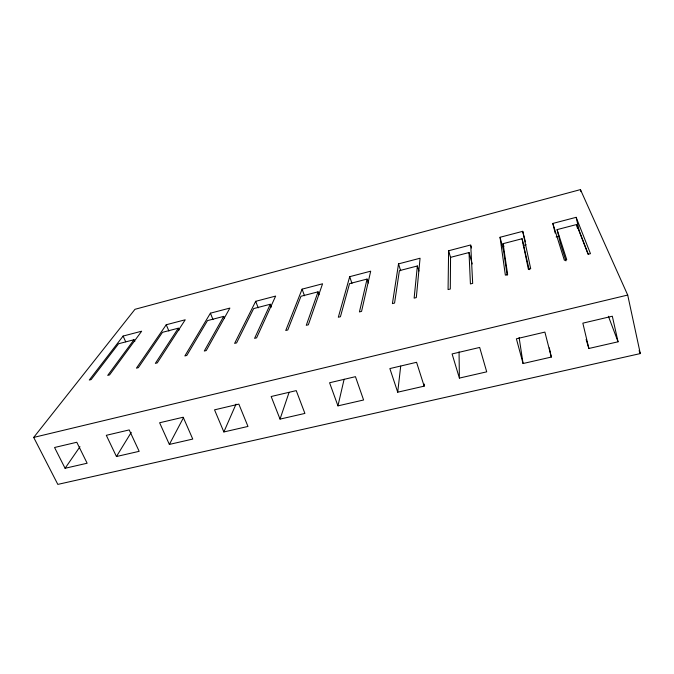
<?xml version="1.0" encoding="UTF-8"?>
<svg xmlns="http://www.w3.org/2000/svg" width="674" height="674" viewBox="0 0 674 674"><rect width="100%" height="100%" fill="white"/><g stroke="black" fill="none" stroke-linecap="round" stroke-linejoin="round"><path stroke-width="1.01" d="M469.02 252.539L470.418 283.939L472.676 283.375L470.722 244.957L448.614 250.753L448.067 289.576L450.291 289.02L450.561 257.342L469.02 252.539L472.221 263.964M424.173 386.143L416.566 362.292L389.858 368.577L397.711 392.192L424.173 386.143L424.3 384.054M417.366 265.977L414.131 298.135L416.313 297.579L420.062 258.235L398.519 263.879L392.411 303.612L394.568 303.064L399.387 270.662L417.366 265.977L418.899 271.007M397.711 392.192L400.701 366.142M367.06 279.078L359.436 311.927L361.559 311.388L370.692 271.175L349.705 276.677L338.323 317.243L340.429 316.721L349.545 283.628L367.06 279.078L368.358 283.021M337.952 405.866L329.578 382.765L355.451 376.673L363.598 399.994L337.952 405.866L344.119 379.235M280.03 419.11L271.167 396.514L296.24 390.617L304.901 413.423L280.03 419.11L289.079 392.369M318.044 291.834L306.274 325.331L308.338 324.809L322.568 283.788L302.104 289.146L285.751 330.504L287.79 329.99L300.983 296.274L318.044 291.834L319.072 294.74M223.861 431.958L214.534 409.843L238.849 404.122L247.973 426.44L223.861 431.958L236.01 404.156M270.282 304.26L254.578 338.365L256.583 337.859L275.649 296.08L255.69 301.312L234.611 343.403L236.599 342.898L253.643 308.591L270.282 304.26L271.352 307.117M169.359 444.427L192.756 439.069L183.193 417.223L159.612 422.767L169.359 444.427L183.581 417.484M223.717 316.384L204.281 351.044L206.236 350.556L229.885 308.077L210.414 313.183L184.861 355.948L186.791 355.459L207.491 320.605L223.717 316.384L224.459 318.254M116.45 456.525L139.173 451.327L129.197 429.928L106.307 435.311L116.45 456.525L131.253 432.371M178.298 328.204L155.349 363.387L157.244 362.907L185.232 319.779L166.234 324.758L136.434 368.156L138.322 367.675L162.476 332.316L178.298 328.204L179.073 330.041M65.075 468.278L87.14 463.232L76.785 442.262L54.56 447.494L65.075 468.278L79.979 446.719M134 339.73L107.705 375.401L109.55 374.929L141.658 331.204L123.106 336.065L89.288 380.043L91.125 379.58L118.565 343.748L134 339.73L134.8 341.533M33.7 437.418L134.985 309.299L580.449 189.605L627.705 295.052L640.3 353.58L57.821 484.395L33.7 437.418L627.705 295.052M529.166 269.667L522.072 238.731L503.107 243.668L507.648 274.554L505.357 275.127L500.041 237.273L522.729 231.325L525.408 241.823M555.157 233.086L552.832 223.439L576.144 217.323L590.475 253.668L588.082 254.275L576.582 224.543L557.095 229.615L560.397 243.373L565.949 260.88M523.192 245.446L526.133 244.687M556.092 236.945L559.117 236.161M459.382 378.089L486.712 371.837L479.677 347.439L452.094 353.934L459.382 378.089L459.053 351.82M551.298 357.068L544.895 332.088L516.385 338.803L523.066 363.522L551.298 357.068L549.31 347.877M588.874 348.475L618.05 341.802L612.321 316.224L582.841 323.158L588.874 348.475L586.119 339.469M123.106 336.065L125.684 341.802M166.234 324.758L168.921 331.044M639.087 350.674L640.3 353.58M210.414 313.183L213.001 319.577M588.259 254.14L579.278 230.946L576.144 217.323M255.69 301.312L258.184 307.824M608.403 316.274L618.05 341.802M302.104 289.146L304.488 295.776M349.705 276.677L351.971 283.425M557.095 229.615L566.724 259.659L564.365 260.248L552.832 223.439M398.519 263.879L400.676 270.754M448.614 250.753L450.645 257.754M471 245.968L471.564 247.981M503.107 243.668L503.874 246.558M500.041 237.273L503.554 250.526L507.143 275.228M576.582 224.543L577.5 228.503M580.449 189.605L580.912 191.652M522.729 231.325L530.699 268.741L528.382 269.322L522.072 238.731M519.115 337.531L523.066 363.522"/></g></svg>
